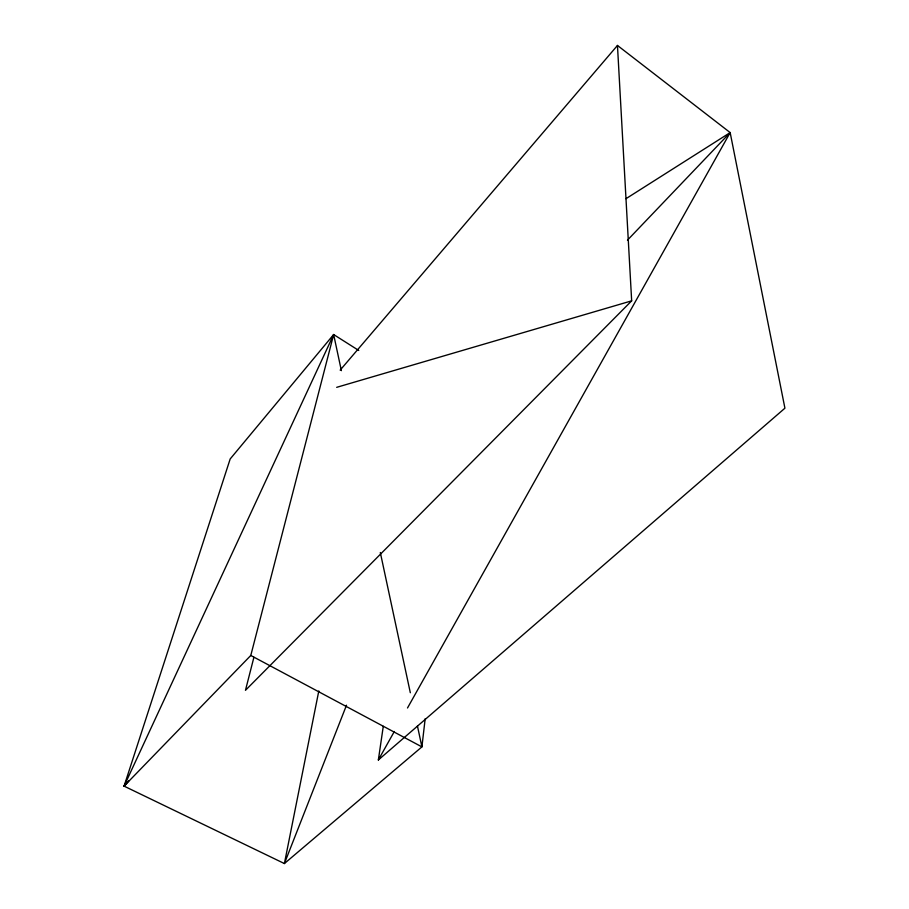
<?xml version="1.0" encoding="UTF-8"?>
<svg xmlns="http://www.w3.org/2000/svg" width="909" height="909" viewBox="0 0 909 909"><rect width="100%" height="100%" fill="white"/><g stroke="black" fill="none" stroke-linecap="round" stroke-linejoin="round"><path stroke-width="1.36" d="M425.173 718.746L421.912 746.88L284.392 863.55L124.079 786.137L230.182 458.954L333.648 334.546L358.76 350.465M340.159 370.145L617.461 45.45L730.166 132.589L784.921 408.198L378.36 759.958L383.28 726.302M318.809 690.942L284.392 863.55L346.511 705.202M253.906 657.287L245.464 690.317L631.664 300.845L617.461 45.45M333.648 334.546L124.079 786.137L250.782 655.469L333.648 334.546L341.375 370.645M378.36 759.958L394.313 731.506M407.505 707.986L730.166 132.589L625.96 198.707M124.079 786.137L128.76 780.831M627.483 240.135L730.166 132.589M336.682 387.336L631.664 300.845M250.782 655.469L421.912 746.88L417.458 726.052M380.314 552.513L410.323 692.738"/></g></svg>
